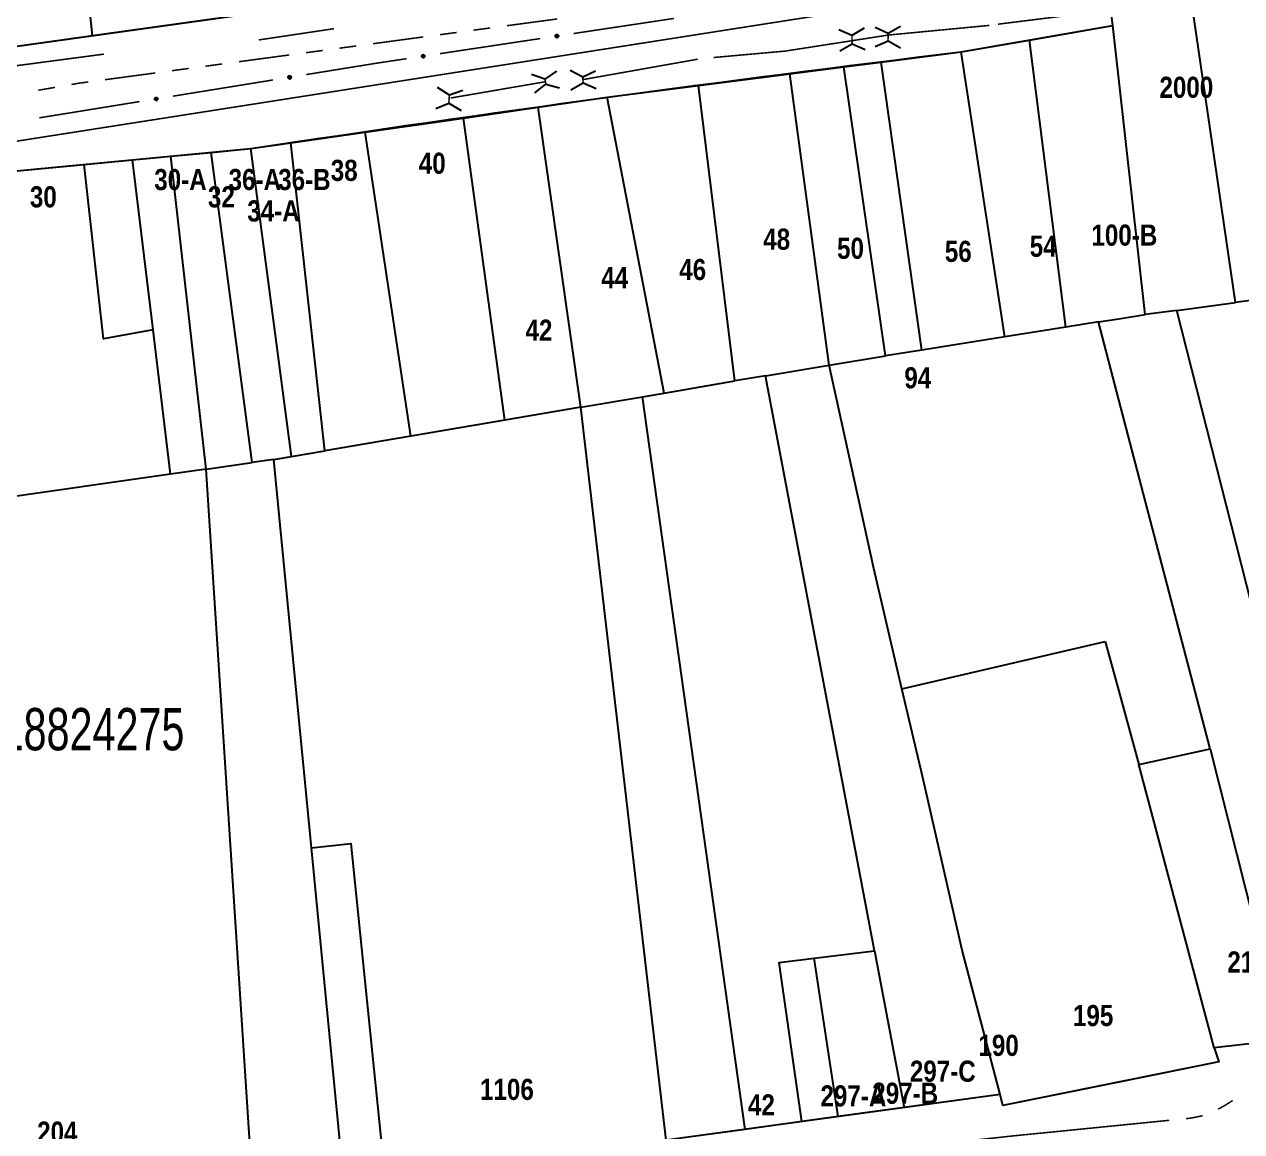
# Model space of a CAD drawing. Extents: x 203591 to 208218, y 4854879 to 4857795.
# Drawn here: x 204507.6 to 204651.7, y 4855756 to 4855887 of the extents above; entities that cross this region are included whole.
import ezdxf
from ezdxf.enums import TextEntityAlignment as Align

# ---------------------------------------------------------------- set-up
doc = ezdxf.new("R2010")
doc.units = 0
doc.header["$LTSCALE"] = 1.5
doc.header["$MEASUREMENT"] = 0
for name, pattern in [('PHANTOMX2', [5, 2.5, -0.5, 0.5, -0.5, 0.5, -0.5]), ('TRACO_05', [11, 7, -1, 0.5, -1, 0.5, -1]), ('TRACO_25', [8, 3, -1, 1, -1, 1, -1])]:
    doc.linetypes.add(name, pattern=pattern)
for name, color, linetype in [('CD-MALHA-LOTES', 40, 'CONTINUOUS'), ('CD_TXT_QUADRA', 7, 'CONTINUOUS'), ('HD-VALAS-DRENOS', 170, 'CONTINUOUS'), ('RU-QUADRAS', 210, 'CONTINUOUS'), ('SV-EIXO-RUA-N-PAV', 6, 'CONTINUOUS'), ('SV-ESTIVAS', 7, 'CONTINUOUS'), ('SV-RUA-NAO-PAV-S-GUIA-C-GUIA', 7, 'PHANTOMX2'), ('Th_NmrPorta', 7, 'CONTINUOUS')]:
    doc.layers.add(name, color=color, linetype=linetype)
doc.styles.add('ARIAL', font='ARIAL.TTF')
doc.styles.get("Standard").update_dxf_attribs({"font": 'swisscbo.ttf'})

# ---------------------------------------------------------------- blocks, each defined once
blk = doc.blocks.new('COD045', base_point=(204631.98, 4855888.34))
at = {"layer": 'SV-ESTIVAS'}
blk.add_lwpolyline([(204632.728538, 4855886.842924), (204631.98, 4855888.34), (204632.728538, 4855889.842924)], dxfattribs=at)

msp = doc.modelspace()

# ---------------------------------------------------------------- linework, layer by layer
at = {"layer": 'CD-MALHA-LOTES', "linetype": 'Continuous', "flags": 128}
for points in [[(204515.67, 4855885.59), (204511.91, 4855921.1)], [(204650.91, 4855854.04), (204645.75, 4855889.45)], [(204534.92, 4855888.28), (204515.67, 4855885.59)], [(204636.4, 4855886.82), (204636.26, 4855888.1)], [(204626.57, 4855885.11), (204636.4, 4855886.82)], [(204637.11, 4855880.5), (204636.4, 4855886.82)], [(204515.67, 4855885.59), (204487.61, 4855881.67)], [(204618.45, 4855883.7), (204626.57, 4855885.11)], [(204630.85, 4855851.15), (204626.57, 4855885.11)], [(204609, 4855882.49), (204618.45, 4855883.7)], [(204623.65, 4855850), (204618.45, 4855883.7)], [(204598.2, 4855881.1), (204604.56, 4855881.92)], [(204604.56, 4855881.92), (204609, 4855882.49)], [(204609.49, 4855847.73), (204604.56, 4855881.92)], [(204613.82, 4855848.42), (204609, 4855882.49)], [(204587.39, 4855879.72), (204598.2, 4855881.1)], [(204602.85, 4855846.66), (204598.2, 4855881.1)], [(204640.25, 4855852.63), (204637.11, 4855880.5)], [(204576.58, 4855878.33), (204587.39, 4855879.72)], [(204591.69, 4855844.77), (204587.39, 4855879.72)], [(204559.58, 4855875.88), (204568.41, 4855877.15)], [(204568.41, 4855877.15), (204576.58, 4855878.33)], [(204573.45, 4855841.67), (204568.41, 4855877.15)], [(204583.32, 4855843.34), (204576.58, 4855878.33)], [(204547.92, 4855874.21), (204559.58, 4855875.88)], [(204564.45, 4855840.14), (204559.58, 4855875.88)], [(204539.12, 4855872.94), (204547.92, 4855874.21)], [(204553.34, 4855838.25), (204547.92, 4855874.21)], [(204534.41, 4855872.26), (204539.12, 4855872.94)], [(204543.16, 4855836.52), (204539.12, 4855872.94)], [(204520.39, 4855870.94), (204524.93, 4855871.36)], [(204524.93, 4855871.36), (204529.69, 4855871.82)], [(204529.12, 4855834.35), (204524.93, 4855871.36)], [(204529.69, 4855871.82), (204534.41, 4855872.26)], [(204534.57, 4855835.13), (204529.69, 4855871.82)], [(204539.23, 4855835.85), (204534.41, 4855872.26)], [(204498.39, 4855868.85), (204514.68, 4855870.39)], [(204514.68, 4855870.39), (204520.39, 4855870.94)], [(204522.83, 4855850.84), (204516.97, 4855849.76), (204514.68, 4855870.39)], [(204522.83, 4855850.84), (204520.39, 4855870.94)], [(204661.51, 4855855.47), (204650.91, 4855854.04)], [(204643.97, 4855853.11), (204650.91, 4855854.04)], [(204637.11, 4855852.14), (204640.25, 4855852.63)], [(204643.97, 4855853.11), (204640.25, 4855852.63)], [(204652.84, 4855818.36), (204643.97, 4855853.11)], [(204630.85, 4855851.15), (204623.65, 4855850)], [(204634.7, 4855851.76), (204630.85, 4855851.15)], [(204634.7, 4855851.76), (204637.11, 4855852.14)], [(204637.11, 4855842.54), (204634.7, 4855851.76)], [(204524.9, 4855833.75), (204522.83, 4855850.84)], [(204623.65, 4855850), (204613.82, 4855848.42)], [(204613.82, 4855848.42), (204609.49, 4855847.73)], [(204602.85, 4855846.66), (204609.49, 4855847.73)], [(204595.3, 4855845.38), (204591.69, 4855844.77)], [(204595.3, 4855845.38), (204602.85, 4855846.66)], [(204608.2, 4855777.33), (204595.3, 4855845.38)], [(204611.46, 4855808.36), (204608.13, 4855822.58), (204602.85, 4855846.66)], [(204583.32, 4855843.34), (204591.69, 4855844.77)], [(204573.45, 4855841.67), (204580.77, 4855842.91)], [(204580.77, 4855842.91), (204583.32, 4855843.34)], [(204592.91, 4855756.23), (204580.77, 4855842.91)], [(204647.93, 4855801.23), (204637.11, 4855842.54)], [(204573.45, 4855841.67), (204564.45, 4855840.14)], [(204583.54, 4855754.94), (204573.45, 4855841.67)], [(204564.45, 4855840.14), (204553.34, 4855838.25)], [(204553.34, 4855838.25), (204543.16, 4855836.52)], [(204537.11, 4855835.49), (204534.57, 4855835.13)], [(204537.11, 4855835.49), (204539.23, 4855835.85)], [(204541.58, 4855789.53), (204537.11, 4855835.49)], [(204539.23, 4855835.85), (204543.16, 4855836.52)], [(204529.12, 4855834.35), (204524.9, 4855833.75)], [(204529.12, 4855834.35), (204534.57, 4855835.13)], [(204534.63, 4855749.13), (204529.12, 4855834.35)], [(204524.9, 4855833.75), (204503.89, 4855830.74)], [(204611.46, 4855808.36), (204635.52, 4855813.93)], [(204635.52, 4855813.93), (204637.11, 4855808.08)], [(204623.07, 4855760.36), (204618.6, 4855777.43), (204613.88, 4855798.02), (204611.46, 4855808.36)], [(204637.11, 4855808.08), (204639.47, 4855799.4)], [(204639.47, 4855799.4), (204647.93, 4855801.23)], [(204647.93, 4855801.23), (204656.33, 4855767.97)], [(204648.42, 4855765.88), (204639.47, 4855799.4)], [(204541.58, 4855789.53), (204546.25, 4855790.05), (204550.21, 4855750.98)], [(204545.38, 4855750.41), (204541.58, 4855789.53)], [(204599.62, 4855757.14), (204596.93, 4855775.98), (204601.08, 4855776.47)], [(204601.08, 4855776.47), (204608.2, 4855777.33)], [(204603.92, 4855757.73), (204601.08, 4855776.47)], [(204608.2, 4855777.33), (204611.72, 4855758.8)], [(204655.72, 4855766.71), (204648.42, 4855765.88)], [(204648.42, 4855765.88), (204648.97, 4855764.23)], [(204648.97, 4855764.23), (204637.11, 4855761.83)], [(204637.11, 4855761.83), (204623.41, 4855759.06)], [(204623.07, 4855760.36), (204611.72, 4855758.8)], [(204623.41, 4855759.06), (204623.07, 4855760.36)], [(204603.92, 4855757.73), (204599.62, 4855757.14)], [(204611.72, 4855758.8), (204603.92, 4855757.73)], [(204592.91, 4855756.23), (204583.54, 4855754.94)], [(204599.62, 4855757.14), (204592.91, 4855756.23)]]:
    msp.add_lwpolyline(points, dxfattribs=at)
at = {"layer": 'HD-VALAS-DRENOS', "linetype": 'TRACO_05', "const_width": 0.18, "flags": 128}
for points in [[(204622.82, 4855886.98), (204631.93, 4855888.12)], [(204535.35, 4855885.12), (204544.24, 4855886.45)], [(204589.18, 4855883.04), (204597.64, 4855883.8), (204609.87, 4855885.7)], [(204609.87, 4855885.7), (204621.81, 4855886.84)], [(204505.38, 4855881.9), (204517.01, 4855883.44)], [(204573.73, 4855880.43), (204587.29, 4855882.84)], [(204558.06, 4855878.25), (204569.24, 4855880.17)]]:
    msp.add_lwpolyline(points, dxfattribs=at)
at = {"layer": 'RU-QUADRAS', "color": 6, "linetype": 'Continuous'}
for points in [[(204723.59, 4855915.31), (204643.62, 4855905.6), (204603.52, 4855897.66), (204594.53, 4855896.21), (204594.33, 4855897.96), (204583.9, 4855896.83), (204584.04, 4855895.14), (204465.97, 4855878.65)], [(204655.72, 4855766.71), (204648.42, 4855765.88), (204648.97, 4855764.23), (204623.41, 4855759.06), (204623.07, 4855760.36), (204583.54, 4855754.94)]]:
    msp.add_lwpolyline(points, dxfattribs=at)
msp.add_lwpolyline([(204328.47, 4855729.35), (204320.23, 4855778.16), (204367.85, 4855784.89), (204367.95, 4855783.47), (204399.83, 4855788.77), (204399.74, 4855789.91), (204442.39, 4855796.45), (204441.82, 4855801.19), (204318.81, 4855784.51), (204312.55, 4855827.72), (204431.87, 4855845.73), (204439.64, 4855851.6), (204453.85, 4855859.18), (204489.67, 4855865.06), (204489.3, 4855867.71), (204498.39, 4855868.85), (204534.41, 4855872.26, -0.0077009033), (204618.45, 4855883.7), (204636.4, 4855886.82), (204636.26, 4855888.1), (204658.61, 4855891.5)], format="xyb", dxfattribs=at)
at = {"layer": 'SV-EIXO-RUA-N-PAV', "const_width": 0.18, "flags": 128}
for points in [[(204572.601068, 4855885.876012), (204584.467427, 4855887.661935)], [(204556.779256, 4855883.494781), (204568.645615, 4855885.280704)], [(204549.04, 4855882.33), (204552.823803, 4855882.899474)], [(204540.971635, 4855881.022729), (204548.868651, 4855882.302238)], [(204548.868651, 4855882.302238), (204549.04, 4855882.33)], [(204525.177604, 4855878.46371), (204537.023128, 4855880.382974)], [(204509.383573, 4855875.904691), (204521.229096, 4855877.823955)]]:
    msp.add_lwpolyline(points, dxfattribs=at)
at = {"layer": 'SV-EIXO-RUA-N-PAV', "flags": 128}
for points in [[(204570.464878, 4855885.665829), (204570.493369, 4855885.705582), (204570.525985, 4855885.733922), (204570.559991, 4855885.749729), (204570.593683, 4855885.755862), (204570.628859, 4855885.758253), (204570.664856, 4855885.75284), (204570.703477, 4855885.737983), (204570.743555, 4855885.709682), (204570.770391, 4855885.674363), (204570.787671, 4855885.641853), (204570.796089, 4855885.607088), (204570.79784, 4855885.572878), (204570.790981, 4855885.535673), (204570.775542, 4855885.496681), (204570.746109, 4855885.457069), (204570.713943, 4855885.429505), (204570.68065, 4855885.415079), (204570.645646, 4855885.406838), (204570.609705, 4855885.404827), (204570.574401, 4855885.410344), (204570.53517, 4855885.425959), (204570.496459, 4855885.455527), (204570.4686, 4855885.487295), (204570.453711, 4855885.520378), (204570.446373, 4855885.555021), (204570.443545, 4855885.590273), (204570.44748, 4855885.626684), (204570.464878, 4855885.665829)], [(204554.643066, 4855883.284599), (204554.671557, 4855883.324352), (204554.704173, 4855883.352691), (204554.738179, 4855883.368498), (204554.771871, 4855883.374631), (204554.807047, 4855883.377023), (204554.843044, 4855883.37161), (204554.881665, 4855883.356752), (204554.921743, 4855883.328452), (204554.948578, 4855883.293132), (204554.965859, 4855883.260622), (204554.974277, 4855883.225858), (204554.976028, 4855883.191647), (204554.969169, 4855883.154442), (204554.95373, 4855883.11545), (204554.924297, 4855883.075839), (204554.892131, 4855883.048274), (204554.858837, 4855883.033849), (204554.823834, 4855883.025608), (204554.787893, 4855883.023596), (204554.752589, 4855883.029113), (204554.713358, 4855883.044729), (204554.674646, 4855883.074297), (204554.646788, 4855883.106064), (204554.631899, 4855883.139147), (204554.624561, 4855883.173791), (204554.621733, 4855883.209042), (204554.625668, 4855883.245453), (204554.643066, 4855883.284599)], [(204538.837945, 4855880.788535), (204538.865987, 4855880.828605), (204538.898281, 4855880.85731), (204538.932108, 4855880.873499), (204538.965729, 4855880.88001), (204539.000876, 4855880.882797), (204539.036931, 4855880.877789), (204539.075717, 4855880.863367), (204539.116111, 4855880.835519), (204539.143342, 4855880.800503), (204539.160987, 4855880.76819), (204539.169795, 4855880.733522), (204539.171931, 4855880.699334), (204539.16549, 4855880.662054), (204539.150491, 4855880.62289), (204539.121506, 4855880.58295), (204539.089652, 4855880.555026), (204539.056522, 4855880.540227), (204539.021614, 4855880.531593), (204538.985698, 4855880.529177), (204538.950334, 4855880.534297), (204538.91093, 4855880.54947), (204538.871888, 4855880.578601), (204538.843674, 4855880.610053), (204538.828414, 4855880.642966), (204538.820687, 4855880.677525), (204538.817463, 4855880.712743), (204538.820988, 4855880.749196), (204538.837945, 4855880.788535)], [(204523.043913, 4855878.229516), (204523.071955, 4855878.269587), (204523.10425, 4855878.298291), (204523.138076, 4855878.31448), (204523.171698, 4855878.320991), (204523.206845, 4855878.323778), (204523.2429, 4855878.31877), (204523.281686, 4855878.304348), (204523.32208, 4855878.2765), (204523.34931, 4855878.241485), (204523.366956, 4855878.209171), (204523.375764, 4855878.174503), (204523.377899, 4855878.140315), (204523.371459, 4855878.103035), (204523.35646, 4855878.063872), (204523.327474, 4855878.023932), (204523.295621, 4855877.996007), (204523.262491, 4855877.981208), (204523.227583, 4855877.972574), (204523.191667, 4855877.970158), (204523.156302, 4855877.975278), (204523.116898, 4855877.990451), (204523.077857, 4855878.019582), (204523.049643, 4855878.051035), (204523.034383, 4855878.083947), (204523.026656, 4855878.118507), (204523.023432, 4855878.153724), (204523.026957, 4855878.190177), (204523.043913, 4855878.229516)]]:
    msp.add_lwpolyline(points, close=True, dxfattribs=at)
for points in [[(204570.44748, 4855885.626684), (204570.743555, 4855885.709682)], [(204570.457278, 4855885.644604), (204570.720311, 4855885.721448)], [(204570.464878, 4855885.665829), (204570.703477, 4855885.737983)], [(204570.481277, 4855885.686852), (204570.676916, 4855885.743894)], [(204570.493369, 4855885.705582), (204570.664856, 4855885.75284)], [(204570.511892, 4855885.721818), (204570.63825, 4855885.753254)], [(204570.525985, 4855885.733922), (204570.628859, 4855885.758253)], [(204570.443545, 4855885.590273), (204570.770391, 4855885.674363)], [(204570.446373, 4855885.555021), (204570.787671, 4855885.641853)], [(204570.448542, 4855885.574294), (204570.773846, 4855885.659131)], [(204570.450211, 4855885.609043), (204570.752375, 4855885.691776)], [(204570.452675, 4855885.537659), (204570.79053, 4855885.621625)], [(204570.453711, 4855885.520378), (204570.796089, 4855885.607088)], [(204570.464702, 4855885.503592), (204570.794055, 4855885.589038)], [(204570.4686, 4855885.487295), (204570.79784, 4855885.572878)], [(204570.484825, 4855885.470744), (204570.78989, 4855885.552534)], [(204570.496459, 4855885.455527), (204570.790981, 4855885.535673)], [(204570.519384, 4855885.442828), (204570.780327, 4855885.515218)], [(204570.53517, 4855885.425959), (204570.775542, 4855885.496681)], [(204570.559877, 4855885.421324), (204570.753223, 4855885.475261)], [(204570.574401, 4855885.410344), (204570.746109, 4855885.457069)], [(204570.59625, 4855885.40886), (204570.723755, 4855885.441849)], [(204570.609705, 4855885.404827), (204570.713943, 4855885.429505)], [(204554.621733, 4855883.209042), (204554.948578, 4855883.293132)], [(204554.624561, 4855883.173791), (204554.965859, 4855883.260622)], [(204554.625668, 4855883.245453), (204554.921743, 4855883.328452)], [(204554.626729, 4855883.193064), (204554.952034, 4855883.2779)], [(204554.628399, 4855883.227812), (204554.930562, 4855883.310546)], [(204554.630863, 4855883.156429), (204554.968718, 4855883.240394)], [(204554.631899, 4855883.139147), (204554.974277, 4855883.225858)], [(204554.635466, 4855883.263373), (204554.898499, 4855883.340217)], [(204554.64289, 4855883.122362), (204554.972243, 4855883.207807)], [(204554.643066, 4855883.284599), (204554.881665, 4855883.356752)], [(204554.646788, 4855883.106064), (204554.976028, 4855883.191647)], [(204554.659465, 4855883.305622), (204554.855104, 4855883.362664)], [(204554.663012, 4855883.089513), (204554.968077, 4855883.171303)], [(204554.671557, 4855883.324352), (204554.843044, 4855883.37161)], [(204554.674646, 4855883.074297), (204554.969169, 4855883.154442)], [(204554.69008, 4855883.340587), (204554.816438, 4855883.372023)], [(204554.697571, 4855883.061597), (204554.958515, 4855883.133987)], [(204554.704173, 4855883.352691), (204554.807047, 4855883.377023)], [(204554.713358, 4855883.044729), (204554.95373, 4855883.11545)], [(204554.738065, 4855883.040093), (204554.931411, 4855883.094031)], [(204554.752589, 4855883.029113), (204554.924297, 4855883.075839)], [(204554.774438, 4855883.027629), (204554.901943, 4855883.060618)], [(204554.787893, 4855883.023596), (204554.892131, 4855883.048274)], [(204538.817463, 4855880.712743), (204539.143342, 4855880.800503)], [(204538.820687, 4855880.677525), (204539.160987, 4855880.76819)], [(204538.820988, 4855880.749196), (204539.116111, 4855880.835519)], [(204538.822638, 4855880.696821), (204539.146969, 4855880.785311)], [(204538.823917, 4855880.731587), (204539.125131, 4855880.817713)], [(204538.827184, 4855880.660235), (204539.164073, 4855880.747995)], [(204538.828414, 4855880.642966), (204539.169795, 4855880.733522)], [(204538.830584, 4855880.767225), (204539.092736, 4855880.847022)], [(204538.837945, 4855880.788535), (204539.075717, 4855880.863367)], [(204538.839593, 4855880.626306), (204539.167964, 4855880.71545)], [(204538.843674, 4855880.610053), (204539.171931, 4855880.699334)], [(204538.854106, 4855880.809741), (204539.049091, 4855880.868979)], [(204538.860084, 4855880.593685), (204539.16421, 4855880.678902)], [(204538.865987, 4855880.828605), (204539.036931, 4855880.877789)], [(204538.871888, 4855880.578601), (204539.16549, 4855880.662054)], [(204538.884326, 4855880.845048), (204539.010322, 4855880.877903)], [(204538.894955, 4855880.56616), (204539.155067, 4855880.64148)], [(204538.898281, 4855880.85731), (204539.000876, 4855880.882797)], [(204538.91093, 4855880.54947), (204539.150491, 4855880.62289)], [(204538.935687, 4855880.545113), (204539.128415, 4855880.601221)], [(204538.950334, 4855880.534297), (204539.121506, 4855880.58295)], [(204538.972198, 4855880.533059), (204539.099324, 4855880.567479)], [(204538.985698, 4855880.529177), (204539.089652, 4855880.555026)], [(204523.023432, 4855878.153724), (204523.34931, 4855878.241485)], [(204523.026656, 4855878.118507), (204523.366956, 4855878.209171)], [(204523.026957, 4855878.190177), (204523.32208, 4855878.2765)], [(204523.028607, 4855878.137803), (204523.352937, 4855878.226292)], [(204523.029886, 4855878.172568), (204523.3311, 4855878.258694)], [(204523.033153, 4855878.101217), (204523.370042, 4855878.188976)], [(204523.034383, 4855878.083947), (204523.375764, 4855878.174503)], [(204523.036553, 4855878.208206), (204523.298704, 4855878.288003)], [(204523.043913, 4855878.229516), (204523.281686, 4855878.304348)], [(204523.045562, 4855878.067287), (204523.373933, 4855878.156431)], [(204523.049643, 4855878.051035), (204523.377899, 4855878.140315)], [(204523.060075, 4855878.250722), (204523.25506, 4855878.309961)], [(204523.066052, 4855878.034667), (204523.370178, 4855878.119883)], [(204523.071955, 4855878.269587), (204523.2429, 4855878.31877)], [(204523.077857, 4855878.019582), (204523.371459, 4855878.103035)], [(204523.090294, 4855878.286029), (204523.216291, 4855878.318885)], [(204523.100923, 4855878.007141), (204523.361036, 4855878.082461)], [(204523.10425, 4855878.298291), (204523.206845, 4855878.323778)], [(204523.116898, 4855877.990451), (204523.35646, 4855878.063872)], [(204523.141656, 4855877.986094), (204523.334383, 4855878.042203)], [(204523.156302, 4855877.975278), (204523.327474, 4855878.023932)], [(204523.178167, 4855877.97404), (204523.305292, 4855878.00846)], [(204523.191667, 4855877.970158), (204523.295621, 4855877.996007)]]:
    msp.add_lwpolyline(points, dxfattribs=at)
at = {"layer": 'SV-ESTIVAS', "linetype": 'Continuous', "const_width": 0.18, "flags": 128}
for points in [[(204605.54, 4855885.66), (204605.56, 4855884.64)], [(204609.81, 4855885.02), (204609.82, 4855885.89)], [(204569.21, 4855880.49), (204569.32, 4855879.89)], [(204573.73, 4855880.03), (204573.68, 4855880.72)], [(204557.9, 4855878.58), (204557.83, 4855877.64)]]:
    msp.add_lwpolyline(points, dxfattribs=at)
at = {"layer": 'SV-RUA-NAO-PAV-S-GUIA-C-GUIA', "linetype": 'TRACO_25', "const_width": 0.18, "flags": 128}
msp.add_lwpolyline([(204637.11, 4855893.57), (204593.06, 4855886.67), (204544.88, 4855879.12), (204478.93, 4855868.79), (204466.05, 4855866.92), (204459.62, 4855865.05), (204454.57, 4855863.39), (204448.41, 4855861.33), (204442.94, 4855859.19), (204436.93, 4855857.04), (204430.92, 4855854.47), (204424.2, 4855851.81), (204417.19, 4855849.6), (204408.28, 4855847.36), (204403.02, 4855846.14), (204395.12, 4855844.57), (204367.34, 4855840.09), (204343.66, 4855835.87), (204317.34, 4855831.9), (204314.08, 4855830.73), (204311.96, 4855829.39), (204310.31, 4855826.66), (204310.14, 4855822.99), (204317.73, 4855783.46), (204342.63, 4855785.8), (204371.25, 4855790.07), (204401.35, 4855795.11), (204439.43, 4855800.78), (204439.73, 4855797.88), (204401.96, 4855792.67), (204371.56, 4855787.64), (204342.2, 4855783.22), (204318.05, 4855779.95), (204325.39, 4855739.12), (204328.67, 4855723.23), (204361.89, 4855726.74), (204405.46, 4855731.69), (204435.71, 4855735.03), (204467.29, 4855739.84), (204489.74, 4855742.41), (204521.62, 4855745.22), (204561.49, 4855748.63), (204600, 4855752.77), (204624.57, 4855755.45), (204637.11, 4855756.7)], dxfattribs=at)
at = {"layer": 'SV-RUA-NAO-PAV-S-GUIA-C-GUIA', "const_width": 0.18, "flags": 128}
for points in [[(204564.712233, 4855886.803435), (204570.658822, 4855887.602231)], [(204556.783447, 4855885.738374), (204558.765644, 4855886.004639)], [(204560.74784, 4855886.270904), (204562.730037, 4855886.53717)], [(204544.890268, 4855884.140783), (204546.872465, 4855884.407048)], [(204548.854661, 4855884.673313), (204554.801251, 4855885.472109)], [(204532.99709, 4855882.543191), (204538.943679, 4855883.341987)], [(204540.925875, 4855883.608252), (204542.908072, 4855883.874517)], [(204525.068304, 4855881.47813), (204527.0505, 4855881.744396)], [(204529.032697, 4855882.010661), (204531.014893, 4855882.276926)], [(204513.179999, 4855879.848927), (204513.99, 4855879.99)], [(204513.99, 4855879.99), (204515.157321, 4855880.146804)], [(204517.139518, 4855880.41307), (204523.086107, 4855881.211865)], [(204509.23932, 4855879.162598), (204511.20966, 4855879.505762)], [(204648.87649, 4855758.618159), (204649.72218, 4855759.085634)], [(204649.72218, 4855759.085634), (204650.594104, 4855759.640879)], [(204645.070391, 4855757.495094), (204645.52, 4855757.54)], [(204645.52, 4855757.54), (204646.058168, 4855757.644154)], [(204646.058168, 4855757.644154), (204646.996444, 4855757.825743)], [(204646.996444, 4855757.825743), (204647.037899, 4855757.841401)], [(204637.11, 4855756.7), (204643.080293, 4855757.29632)]]:
    msp.add_lwpolyline(points, dxfattribs=at)

# ---------------------------------------------------------------- block references
at = {"layer": 'SV-ESTIVAS'}
for p, rotation in [((204605.54, 4855885.66, 11.85), 94), ((204609.82, 4855885.89, 11.85), 92), ((204605.56, 4855884.64, 11.85), 273), ((204609.81, 4855885.02, 11.85), 267), ((204569.21, 4855880.49, 12.75), 98), ((204573.68, 4855880.72, 12.75), 89), ((204569.32, 4855879.89, 12.75), 281), ((204573.73, 4855880.03, 12.75), 273), ((204557.9, 4855878.58, 12.87), 83.00000000000001), ((204557.83, 4855877.64, 12.87), 266)]:
    msp.add_blockref('COD045', p, dxfattribs=dict(at, rotation=rotation))

# ---------------------------------------------------------------- texts
at = {"layer": 'CD_TXT_QUADRA', "style": 'ARIAL', "width": 0.7}
msp.add_text('318824275', height=5, dxfattribs=at).set_placement((204502.068333, 4855801.074185))
at = {"layer": 'Th_NmrPorta', "color": 1}
for s, p in [('2000', (204641.927539, 4855879.515567)), ('40', (204554.277555, 4855870.528745)), ('30-A', (204522.970366, 4855868.599086)), ('36-A', (204531.767555, 4855868.608745)), ('36-B', (204537.637555, 4855868.608745)), ('38', (204543.857555, 4855869.688745)), ('30', (204508.250366, 4855866.559086)), ('32', (204529.320366, 4855866.559086)), ('34-A', (204533.980366, 4855864.889086)), ('48', (204595.037555, 4855861.548745)), ('100-B', (204633.877555, 4855862.028745)), ('50', (204603.777555, 4855860.468745)), ('56', (204616.527555, 4855860.108745)), ('54', (204626.577555, 4855860.708745)), ('46', (204585.097555, 4855857.958745)), ('44', (204575.877555, 4855856.998745)), ('42', (204566.907555, 4855850.778745)), ('94', (204611.737555, 4855845.148745)), ('216', (204649.963388, 4855776.030439)), ('195', (204631.690366, 4855769.689086)), ('190', (204620.510366, 4855766.169086)), ('297-C', (204612.390366, 4855763.109086)), ('1106', (204561.520366, 4855760.959086)), ('42', (204593.230366, 4855759.119086)), ('297-A', (204601.810366, 4855760.189086)), ('297-B', (204607.940366, 4855760.499086)), ('204', (204509.110366, 4855755.899086))]:
    msp.add_text(s, height=2.5, dxfattribs=at).set_placement(p, align=Align.MIDDLE_LEFT)

doc.saveas('drawing.dxf')
